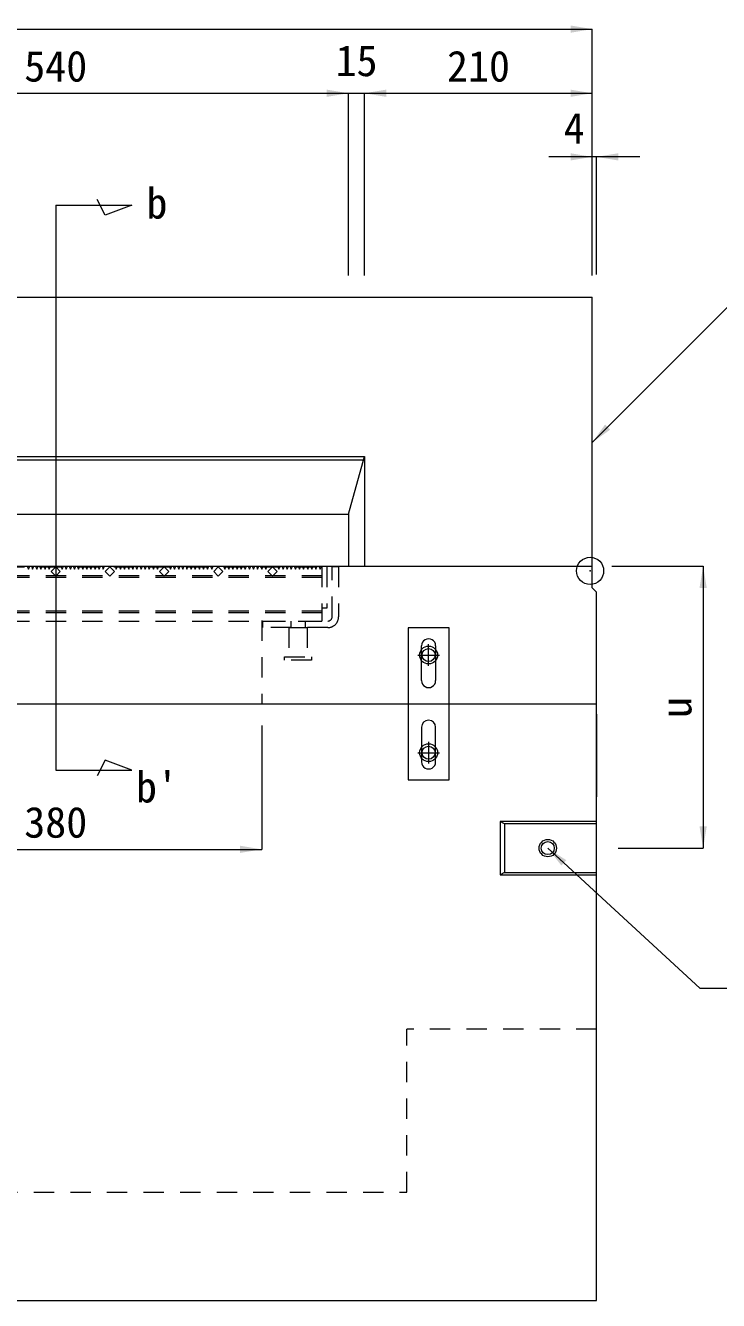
# Model space of a CAD drawing. Units: millimetres at full size. Extents: x 50430 to 101606, y 69050 to 91573.
# Drawn here: x 57148 to 57787, y 86321 to 87496 of the extents above; entities that cross this region are included whole.
import ezdxf
from ezdxf.enums import TextEntityAlignment as Align

# ---------------------------------------------------------------- set-up
doc = ezdxf.new("R2010")
doc.units = ezdxf.units.MM
doc.header["$LTSCALE"] = 50
doc.header["$PDMODE"] = 32
doc.header["$PDSIZE"] = 25
for name, pattern in [('USER1', [0.675, 0.375, -0.3]), ('USER2', [14.2875, 9.525, -1.5875, 1.5875, -1.5875]), ('USER4', [0.675, 0.375, -0.3])]:
    doc.linetypes.add(name, pattern=pattern)
for name, color, linetype, lineweight in [('インサート', 3, 'USER1', 9), ('グレーチング', 7, 'USER1', 5), ('ジョイントプレート', 3, 'Continuous', 9), ('寸法線', 7, 'Continuous', 13), ('本体', 2, 'Continuous', 9), ('補助線', 8, 'Continuous', 9)]:
    doc.layers.add(name, color=color, linetype=linetype, lineweight=lineweight)
doc.styles.add('ＭＳ ゴシック', font='')
doc.styles.get('ＭＳ ゴシック').set_extended_font_data('MS Gothic')

# ---------------------------------------------------------------- blocks, each defined once
blk = doc.blocks.new('filled_arrow')
at = {"color": 0, "linetype": 'Continuous', "lineweight": -2}
blk.add_solid([(7.5, 1.25), (0, 0), (7.5, -1.25)], dxfattribs=at)

msp = doc.modelspace()

# ---------------------------------------------------------------- linework, layer by layer
at = {"layer": 'インサート', "linetype": 'USER4'}
for p, q in [((57390.63, 86941.41), (57390.63, 86914.41)), ((57390.63, 86941.41), (57407.63, 86941.41)), ((57407.63, 86941.41), (57407.63, 86914.41)), ((57386.63, 86911.41), (57386.63, 86914.41)), ((57386.63, 86914.41), (57411.63, 86914.41)), ((57411.63, 86911.41), (57386.63, 86911.41)), ((57411.63, 86914.41), (57411.63, 86911.41))]:
    msp.add_line(p, q, dxfattribs=at)
at = {"layer": 'インサート', "linetype": 'Continuous'}
for centre, radius in [((57519.63, 86916.08), 8.25), ((57519.63, 86916.08), 6), ((57519.63, 86826.08), 8.25), ((57519.63, 86826.08), 6), ((57629.63, 86738.07), 8), ((57629.63, 86738.07), 6)]:
    msp.add_circle(centre, radius, dxfattribs=at)
at = {"layer": 'グレーチング'}
for p, q in [((56925.63, 86997.41), (57425.63, 86997.41)), ((56930.13, 86989.41), (57421.13, 86989.41)), ((56930.13, 86987.91), (57421.13, 86987.91)), ((57149.63, 86997.41), (57150.53, 86995.31)), ((57150.53, 86995.31), (57151.43, 86997.41)), ((57153.43, 86997.41), (57154.33, 86995.31)), ((57154.33, 86995.31), (57155.23, 86997.41)), ((57157.23, 86997.41), (57158.13, 86995.31)), ((57158.13, 86995.31), (57159.03, 86997.41)), ((57161.03, 86997.41), (57161.93, 86995.31)), ((57161.93, 86995.31), (57162.83, 86997.41)), ((57164.83, 86997.41), (57165.73, 86995.31)), ((57165.73, 86995.31), (57166.63, 86997.41)), ((57168.63, 86997.41), (57169.53, 86995.31)), ((57169.53, 86995.31), (57170.43, 86997.41)), ((57175.63, 86997.41), (57171.39, 86993.16)), ((57171.39, 86993.16), (57175.63, 86988.92)), ((57179.87, 86993.16), (57175.63, 86997.41)), ((57175.63, 86988.92), (57179.87, 86993.16)), ((57180.63, 86997.41), (57181.53, 86995.31)), ((57181.53, 86995.31), (57182.43, 86997.41)), ((57184.43, 86997.41), (57185.33, 86995.31)), ((57185.33, 86995.31), (57186.23, 86997.41)), ((57188.23, 86997.41), (57189.13, 86995.31)), ((57189.13, 86995.31), (57190.03, 86997.41)), ((57192.03, 86997.41), (57192.93, 86995.31)), ((57192.93, 86995.31), (57193.83, 86997.41)), ((57195.83, 86997.41), (57196.73, 86995.31)), ((57196.73, 86995.31), (57197.63, 86997.41)), ((57199.63, 86997.41), (57200.53, 86995.31)), ((57200.53, 86995.31), (57201.43, 86997.41)), ((57203.43, 86997.41), (57204.33, 86995.31)), ((57204.33, 86995.31), (57205.23, 86997.41)), ((57207.23, 86997.41), (57208.13, 86995.31)), ((57208.13, 86995.31), (57209.03, 86997.41)), ((57211.03, 86997.41), (57211.93, 86995.31)), ((57211.93, 86995.31), (57212.83, 86997.41)), ((57214.83, 86997.41), (57215.73, 86995.31)), ((57215.73, 86995.31), (57216.63, 86997.41)), ((57218.63, 86997.41), (57219.53, 86995.31)), ((57219.53, 86995.31), (57220.43, 86997.41)), ((57225.63, 86997.41), (57221.39, 86993.16)), ((57221.39, 86993.16), (57225.63, 86988.92)), ((57229.87, 86993.16), (57225.63, 86997.41)), ((57225.63, 86988.92), (57229.87, 86993.16)), ((57230.63, 86997.41), (57231.53, 86995.31)), ((57231.53, 86995.31), (57232.43, 86997.41)), ((57234.43, 86997.41), (57235.33, 86995.31)), ((57235.33, 86995.31), (57236.23, 86997.41)), ((57238.23, 86997.41), (57239.13, 86995.31)), ((57239.13, 86995.31), (57240.03, 86997.41)), ((57242.03, 86997.41), (57242.93, 86995.31)), ((57242.93, 86995.31), (57243.83, 86997.41)), ((57245.83, 86997.41), (57246.73, 86995.31)), ((57246.73, 86995.31), (57247.63, 86997.41)), ((57249.63, 86997.41), (57250.53, 86995.31)), ((57250.53, 86995.31), (57251.43, 86997.41)), ((57253.43, 86997.41), (57254.33, 86995.31)), ((57254.33, 86995.31), (57255.23, 86997.41)), ((57257.23, 86997.41), (57258.13, 86995.31)), ((57258.13, 86995.31), (57259.03, 86997.41)), ((57261.03, 86997.41), (57261.93, 86995.31)), ((57261.93, 86995.31), (57262.83, 86997.41)), ((57264.83, 86997.41), (57265.73, 86995.31)), ((57265.73, 86995.31), (57266.63, 86997.41)), ((57268.63, 86997.41), (57269.53, 86995.31)), ((57269.53, 86995.31), (57270.43, 86997.41)), ((57275.63, 86997.41), (57271.39, 86993.16)), ((57271.39, 86993.16), (57275.63, 86988.92)), ((57279.87, 86993.16), (57275.63, 86997.41)), ((57275.63, 86988.92), (57279.87, 86993.16)), ((57280.63, 86997.41), (57281.53, 86995.31)), ((57281.53, 86995.31), (57282.43, 86997.41)), ((57284.43, 86997.41), (57285.33, 86995.31)), ((57285.33, 86995.31), (57286.23, 86997.41)), ((57288.23, 86997.41), (57289.13, 86995.31)), ((57289.13, 86995.31), (57290.03, 86997.41)), ((57292.03, 86997.41), (57292.93, 86995.31)), ((57292.93, 86995.31), (57293.83, 86997.41)), ((57295.83, 86997.41), (57296.73, 86995.31)), ((57296.73, 86995.31), (57297.63, 86997.41)), ((57299.63, 86997.41), (57300.53, 86995.31)), ((57300.53, 86995.31), (57301.43, 86997.41)), ((57303.43, 86997.41), (57304.33, 86995.31)), ((57304.33, 86995.31), (57305.23, 86997.41)), ((57307.23, 86997.41), (57308.13, 86995.31)), ((57308.13, 86995.31), (57309.03, 86997.41)), ((57311.03, 86997.41), (57311.93, 86995.31)), ((57311.93, 86995.31), (57312.83, 86997.41)), ((57314.83, 86997.41), (57315.73, 86995.31)), ((57315.73, 86995.31), (57316.63, 86997.41)), ((57318.63, 86997.41), (57319.53, 86995.31)), ((57319.53, 86995.31), (57320.43, 86997.41)), ((57325.63, 86997.41), (57321.39, 86993.16)), ((57321.39, 86993.16), (57325.63, 86988.92)), ((57329.87, 86993.16), (57325.63, 86997.41)), ((57325.63, 86988.92), (57329.87, 86993.16)), ((57330.63, 86997.41), (57331.53, 86995.31)), ((57331.53, 86995.31), (57332.43, 86997.41)), ((57334.43, 86997.41), (57335.33, 86995.31)), ((57335.33, 86995.31), (57336.23, 86997.41)), ((57338.23, 86997.41), (57339.13, 86995.31)), ((57339.13, 86995.31), (57340.03, 86997.41)), ((57342.03, 86997.41), (57342.93, 86995.31)), ((57342.93, 86995.31), (57343.83, 86997.41)), ((57345.83, 86997.41), (57346.73, 86995.31)), ((57346.73, 86995.31), (57347.63, 86997.41)), ((57349.63, 86997.41), (57350.53, 86995.31)), ((57350.53, 86995.31), (57351.43, 86997.41)), ((57353.43, 86997.41), (57354.33, 86995.31)), ((57354.33, 86995.31), (57355.23, 86997.41)), ((57357.23, 86997.41), (57358.13, 86995.31)), ((57358.13, 86995.31), (57359.03, 86997.41)), ((57361.03, 86997.41), (57361.93, 86995.31)), ((57361.93, 86995.31), (57362.83, 86997.41)), ((57364.83, 86997.41), (57365.73, 86995.31)), ((57365.73, 86995.31), (57366.63, 86997.41)), ((57368.63, 86997.41), (57369.53, 86995.31)), ((57369.53, 86995.31), (57370.43, 86997.41)), ((57375.63, 86997.41), (57371.39, 86993.16)), ((57371.39, 86993.16), (57375.63, 86988.92)), ((57379.87, 86993.16), (57375.63, 86997.41)), ((57375.63, 86988.92), (57379.87, 86993.16)), ((57380.63, 86997.41), (57381.53, 86995.31)), ((57381.53, 86995.31), (57382.43, 86997.41)), ((57384.43, 86997.41), (57385.33, 86995.31)), ((57385.33, 86995.31), (57386.23, 86997.41)), ((57388.23, 86997.41), (57389.13, 86995.31)), ((57389.13, 86995.31), (57390.03, 86997.41)), ((57392.03, 86997.41), (57392.93, 86995.31)), ((57392.93, 86995.31), (57393.83, 86997.41)), ((57395.83, 86997.41), (57396.73, 86995.31)), ((57396.73, 86995.31), (57397.63, 86997.41)), ((57399.63, 86997.41), (57400.53, 86995.31)), ((57400.53, 86995.31), (57401.43, 86997.41)), ((57403.43, 86997.41), (57404.33, 86995.31)), ((57404.33, 86995.31), (57405.23, 86997.41)), ((57407.23, 86997.41), (57408.13, 86995.31)), ((57408.13, 86995.31), (57409.03, 86997.41)), ((57411.03, 86997.41), (57411.93, 86995.31)), ((57411.93, 86995.31), (57412.83, 86997.41)), ((57414.83, 86997.41), (57415.73, 86995.31)), ((57415.73, 86995.31), (57416.63, 86997.41)), ((57418.63, 86997.41), (57419.53, 86995.31)), ((57419.53, 86995.31), (57420.43, 86997.41)), ((57421.13, 86997.41), (57421.13, 86947.41)), ((57425.63, 86997.41), (57425.63, 86959.41)), ((57430.63, 86951.41), (57430.63, 86997.41)), ((57436.63, 86997.41), (57430.63, 86997.41)), ((57436.63, 86997.41), (57436.63, 86951.41)), ((56930.13, 86956.91), (57421.13, 86956.91)), ((56930.13, 86955.41), (57421.13, 86955.41)), ((57425.63, 86959.41), (57421.13, 86959.41)), ((56930.13, 86947.41), (57421.13, 86947.41)), ((57365.63, 86947.41), (57426.63, 86947.41)), ((57366.63, 86941.41), (57366.63, 86947.41)), ((57426.63, 86941.41), (57366.63, 86941.41)), ((57392.63, 86947.41), (57392.63, 86941.41)), ((57405.63, 86947.41), (57405.63, 86941.41))]:
    msp.add_line(p, q, dxfattribs=at)
for radius in [4, 10]:
    msp.add_arc((57426.63, 86951.41), radius, 270, 0, dxfattribs=at)
at = {"layer": 'ジョイントプレート'}
for p, q in [((57513.13, 86892.58), (57513.13, 86924.58)), ((57526.13, 86924.58), (57526.13, 86892.58)), ((57513.13, 86849.58), (57513.13, 86817.58)), ((57526.13, 86817.58), (57526.13, 86849.58))]:
    msp.add_line(p, q, dxfattribs=at)
msp.add_lwpolyline([(57538.63, 86801.08), (57538.63, 86941.08), (57500.63, 86941.08), (57500.63, 86801.08)], close=True, dxfattribs=at)
for centre, start, end in [((57519.63, 86924.58), 359.99346, 180.00654), ((57519.63, 86892.58), 179.99346, 0.00654), ((57519.63, 86849.58), 0, 180), ((57519.63, 86817.58), 179.99952, 0.00048)]:
    msp.add_arc(centre, 6.5, start, end, dxfattribs=at)
at = {"layer": '寸法線', "lineweight": 9}
for p, q in [((56680.63, 87493.08), (57670.63, 87493.08)), ((57670.63, 87266.08), (57670.63, 87493.08)), ((56905.63, 87433.96), (57445.63, 87433.96)), ((57405.63, 87433.96), (57500.63, 87433.96)), ((57445.63, 87266.08), (57445.63, 87433.96)), ((57445.63, 87266.08), (57445.63, 87433.96)), ((57460.63, 87266.08), (57460.63, 87433.96)), ((57460.63, 87433.96), (57670.63, 87433.96)), ((57460.63, 87266.08), (57460.63, 87433.96)), ((57670.63, 87266.08), (57670.63, 87433.96)), ((57714.63, 87375.32), (57630.63, 87375.32)), ((57670.63, 87266.08), (57670.63, 87375.32)), ((57674.63, 87266.99), (57674.63, 87375.32)), ((57175.63, 87330.83), (57175.63, 86809.92)), ((57175.63, 87330.83), (57245.88, 87330.83)), ((57221.13, 87321.63), (57213.97, 87335.95)), ((57245.88, 87330.83), (57221.13, 87321.63)), ((57688.63, 86998.05), (57772.91, 86998.05)), ((57772.91, 86998.05), (57772.91, 86738.07)), ((57365.63, 86851.08), (57365.63, 86736.96)), ((57221.13, 86819.12), (57213.97, 86804.8)), ((57245.88, 86809.92), (57221.13, 86819.12)), ((57175.63, 86809.92), (57245.88, 86809.92)), ((56985.63, 86736.96), (57365.63, 86736.96)), ((57694.63, 86738.07), (57772.91, 86738.07))]:
    msp.add_line(p, q, dxfattribs=at)
at = {"layer": '寸法線'}
msp.add_line((57674.63, 86861.73), (57674.63, 86785.43), dxfattribs=at)
at = {"layer": '寸法線', "lineweight": 9}
for points in [[(57670.63, 87112.06), (57806.46, 87247.88), (58080.52, 87247.88)], [(57629.63, 86738.07), (57644.34, 86724.53), (57769.76, 86609.04), (58026.11, 86609.04)]]:
    msp.add_lwpolyline(points, dxfattribs=at)
at = {"layer": '寸法線'}
msp.add_point((57668.63, 86993.69), dxfattribs=at)
at = {"layer": '本体', "lineweight": 20}
for p, q in [((56680.63, 87246.08), (57670.63, 87246.08)), ((57670.63, 86978.03), (57670.63, 87246.08)), ((57674.63, 86974.03), (57670.63, 86978.03)), ((57674.63, 86321.08), (57674.63, 86974.03)), ((56676.63, 86871.08), (57674.63, 86871.08)), ((56676.63, 86321.08), (57674.63, 86321.08))]:
    msp.add_line(p, q, dxfattribs=at)
at = {"layer": '本体'}
for p, q in [((56890.63, 87099.08), (57460.63, 87099.08)), ((57445.63, 87046.08), (57460.63, 87099.08)), ((57460.63, 87099.08), (57460.63, 86998.05)), ((56905.63, 87046.08), (57445.63, 87046.08)), ((57445.63, 87046.08), (57445.63, 86998.05)), ((56680.63, 86998.05), (57670.63, 86998.05))]:
    msp.add_line(p, q, dxfattribs=at)
at = {"layer": '本体', "color": 4, "lineweight": 5}
for p, q in [((56891.48, 87096.08), (57459.78, 87096.08)), ((57674.63, 86762.57), (57585.63, 86762.57)), ((57585.63, 86762.57), (57585.63, 86713.57)), ((57589.63, 86760.57), (57585.63, 86762.57)), ((57674.63, 86760.57), (57589.63, 86760.57)), ((57589.63, 86760.57), (57589.63, 86715.57)), ((57589.63, 86715.57), (57585.63, 86713.57)), ((57585.63, 86713.57), (57674.63, 86713.57)), ((57589.63, 86715.57), (57674.63, 86715.57))]:
    msp.add_line(p, q, dxfattribs=at)
at = {"layer": '本体', "linetype": 'USER1'}
for p, q in [((57365.63, 86947.96), (57365.63, 86871.08)), ((57499.63, 86421.08), (57499.63, 86571.08)), ((57674.63, 86571.08), (57499.63, 86571.08)), ((56851.63, 86421.08), (57499.63, 86421.08))]:
    msp.add_line(p, q, dxfattribs=at)
at = {"layer": '補助線', "linetype": 'USER2'}
for p, q in [((57519.63, 86906.08), (57519.63, 86926.08)), ((57509.63, 86916.08), (57529.63, 86916.08)), ((57519.63, 86836.08), (57519.63, 86816.08)), ((57509.63, 86826.08), (57529.63, 86826.08))]:
    msp.add_line(p, q, dxfattribs=at)

# ---------------------------------------------------------------- block references
at = {"layer": '寸法線', "lineweight": 9, "xscale": 2.67, "yscale": 2.67}
for p, rotation in [((57670.63, 87493.08), 180), ((57445.63, 87433.96), 180), ((57445.63, 87433.96), 180), ((57670.63, 87433.96), 180), ((57670.63, 87375.32), 180), ((57670.63, 87112.06), 45), ((57772.91, 86998.05), 270), ((57772.91, 86738.07), 90), ((57365.63, 86736.96), 180), ((57629.63, 86738.07), 317.4)]:
    msp.add_blockref('filled_arrow', p, dxfattribs=dict(at, rotation=rotation))
for p in [(57460.63, 87433.96), (57460.63, 87433.96), (57674.63, 87375.32)]:
    msp.add_blockref('filled_arrow', p, dxfattribs=at)

# ---------------------------------------------------------------- texts
at = {"layer": '寸法線', "style": 'ＭＳ ゴシック'}
for s, p in [('540', (57175.63, 87458.96)), ('15', (57453.13, 87463.96)), ('210', (57565.63, 87458.96)), ('4', (57653.94, 87401.83)), ('b', (57269, 87332.73)), ("b'", (57269, 86794.5)), ('380', (57175.63, 86761.96))]:
    msp.add_text(s, height=28.48, dxfattribs=at).set_placement(p, align=Align.MIDDLE_CENTER)
msp.add_text('u', height=28.48, rotation=90, dxfattribs=at).set_placement((57747.91, 86868.06), align=Align.MIDDLE_CENTER)

doc.saveas('drawing.dxf')
